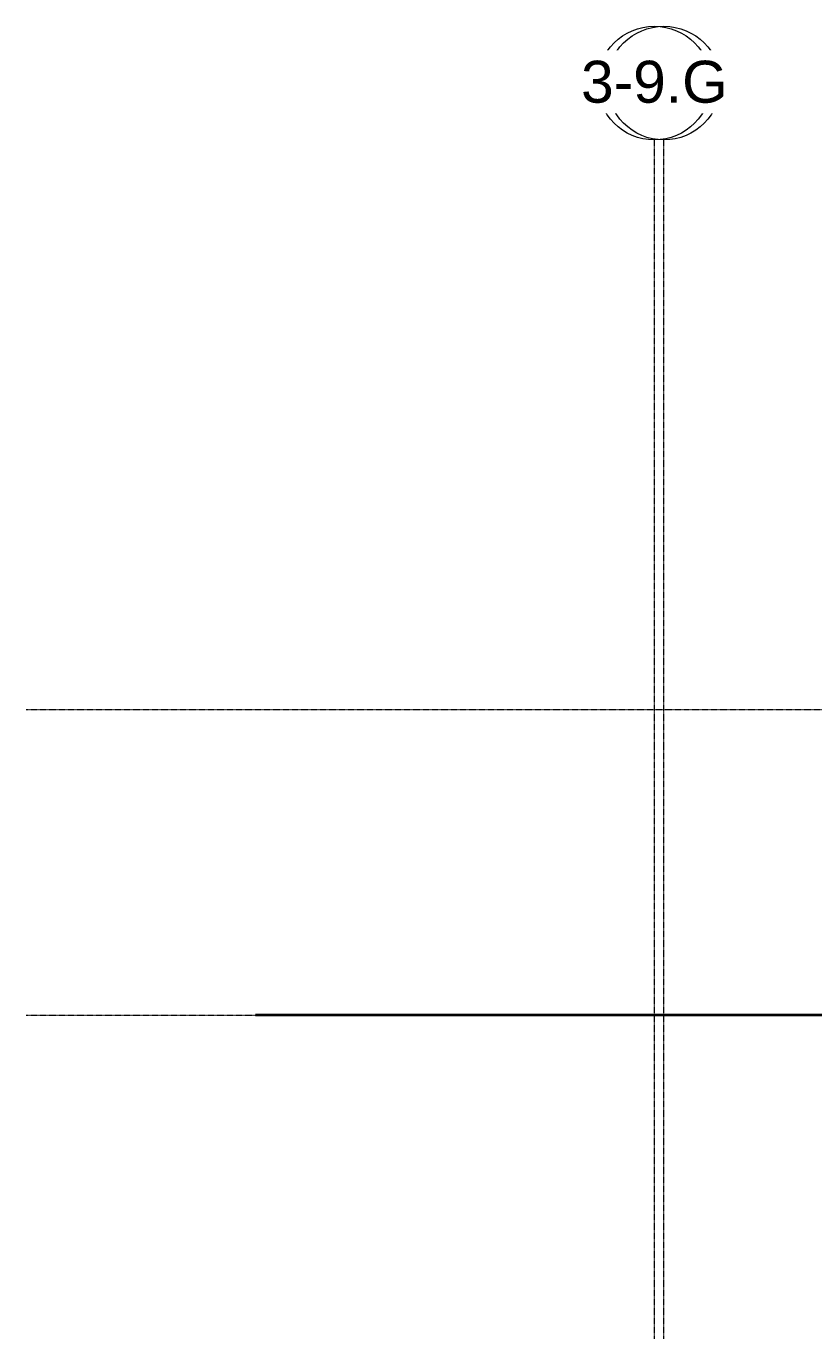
# Model space of a CAD drawing. Header units: inches. Extents: x -23227 to -2744, y -314 to 853.
# Drawn here: x -14443 to -13778, y -273 to 835 of the extents above; entities that cross this region are included whole.
import ezdxf

# ---------------------------------------------------------------- set-up
doc = ezdxf.new("R2010")
doc.units = ezdxf.units.IN
doc.header["$MEASUREMENT"] = 0
doc.linetypes.add('Grid Line 1_2_', pattern=[0.875, 0.5, -0.125, 0.125, -0.125])
doc.linetypes.add('Grid Line 1_2__2_', pattern=[0.875, 0.5, -0.125, 0.125, -0.125])
for name, color, linetype, lineweight in [('A-FLOR-LEVL', 51, 'Continuous', 9), ('C-TOPO', 7, 'Continuous', 9), ('S-GRID', 1, 'Continuous', 9), ('S-GRID-IDEN', 1, 'Continuous', 9)]:
    doc.layers.add(name, color=color, linetype=linetype, lineweight=lineweight)
doc.styles.add('Arial_1', font='arial.ttf', dxfattribs={"height": 35.407186})

# ---------------------------------------------------------------- blocks, each defined once
blk = doc.blocks.new('Locker Rooms and Restrooms_rvt-3-Section 5')
at = {"layer": 'A-FLOR-LEVL', "linetype": 'Grid Line 1_2__2_'}
blk.add_line((20361.6, 0), (23227.4, 0), dxfattribs=at)
blk = doc.blocks.new('Grid - Grid Head - Circle-14747-Section 5')
at = {"layer": 'S-GRID-IDEN'}
blk.add_circle((21143.8, 786.7), 48, dxfattribs=at)

msp = doc.modelspace()

# ---------------------------------------------------------------- linework, layer by layer
at = {"layer": 'A-FLOR-LEVL', "linetype": 'Grid Line 1_2_'}
for p, q in [((-14442.7581, 258), (-11576.98783, 258)), ((-14442.7581, 0), (-11576.98783, 0))]:
    msp.add_line(p, q, dxfattribs=at)
at = {"layer": 'C-TOPO', "lineweight": 35}
msp.add_line((-13682.55612, 0), (-14249.36085, 0), dxfattribs=at)
at = {"layer": 'C-TOPO'}
msp.add_line((-13682.55612, 0), (-14249.36085, 0), dxfattribs=at)
at = {"layer": 'S-GRID', "linetype": 'Grid Line 1_2_'}
for p, q in [((-13912.80612, -273.16081), (-13912.80612, 738.65708)), ((-13904.80612, -273.16081), (-13904.80612, 738.65708))]:
    msp.add_line(p, q, dxfattribs=at)

# ---------------------------------------------------------------- block references
at = {"layer": 'S-GRID-IDEN'}
msp.add_blockref('Grid - Grid Head - Circle-14747-Section 5', (-35048.60893, 0), dxfattribs=at)

# ---------------------------------------------------------------- next in the draw order: block references
at = {"color": 130, "lineweight": 5}
msp.add_blockref('Locker Rooms and Restrooms_rvt-3-Section 5', (-34804.35893, 0), dxfattribs=at)

# ---------------------------------------------------------------- next in the draw order: texts
at = {"layer": 'S-GRID-IDEN', "insert": (-13904.81535, 805.53081), "char_height": 35.407186, "width": 85.104, "attachment_point": 2, "line_spacing_factor": 0.938532, "style": 'Arial_1', "bg_fill": 3, "box_fill_scale": 1.25, "bg_fill_color": 0, "bg_fill_transparency": 0}
msp.add_mtext('3-9', dxfattribs=at)

# ---------------------------------------------------------------- next in the draw order: block references
at = {"layer": 'S-GRID-IDEN'}
msp.add_blockref('Grid - Grid Head - Circle-14747-Section 5', (-35056.60893, 0), dxfattribs=at)

# ---------------------------------------------------------------- next in the draw order: texts
at = {"layer": 'S-GRID-IDEN', "insert": (-13912.81535, 805.53081), "char_height": 35.407186, "width": 147.312, "attachment_point": 2, "line_spacing_factor": 0.938532, "style": 'Arial_1', "bg_fill": 3, "box_fill_scale": 1.25, "bg_fill_color": 0, "bg_fill_transparency": 0}
msp.add_mtext('3-9.G', dxfattribs=at)

doc.saveas('drawing.dxf')
